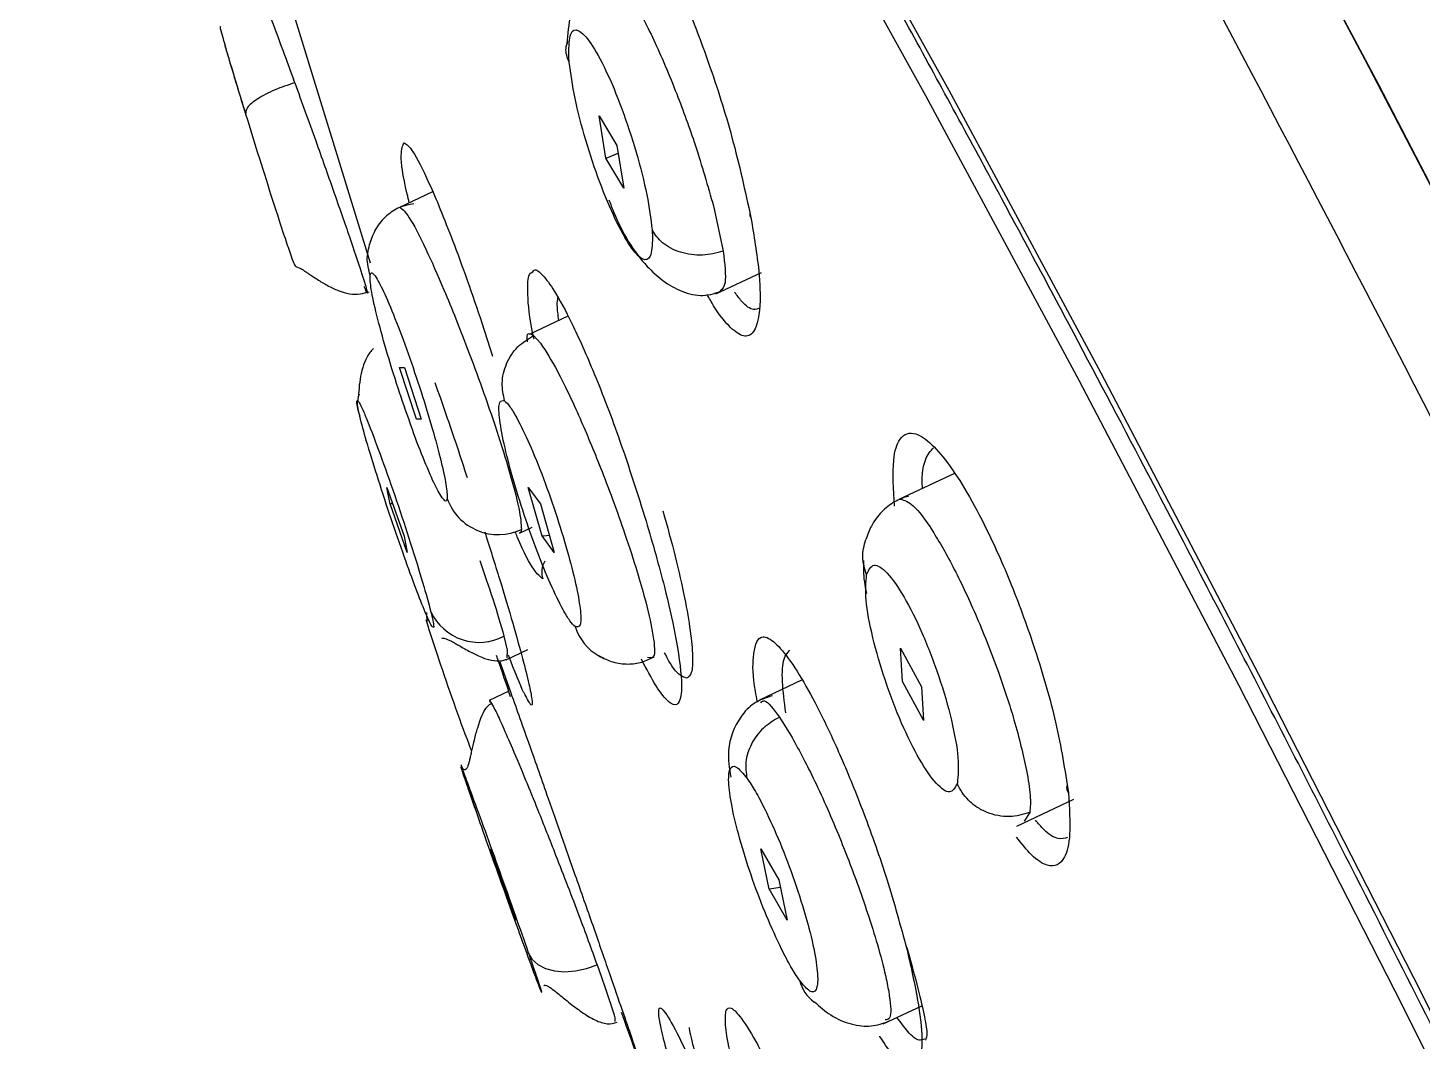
# Model space of a CAD drawing. Header units: millimetres. Extents: x 6110 to 6704, y -2661 to -1821.
# Drawn here: x 6564.984 to 6568.21, y -2174.574 to -2172.23 of the extents above; entities that cross this region are included whole.
import ezdxf

# ---------------------------------------------------------------- set-up
doc = ezdxf.new("R2010")
doc.units = ezdxf.units.MM
doc.header["$LTSCALE"] = 0.1
doc.layers.get('0').update_dxf_attribs({"lineweight": 15})

msp = doc.modelspace()

# ---------------------------------------------------------------- linework, layer by layer
at = {"linetype": 'Continuous', "lineweight": 25}
for p, q in [((6565.5195, -2171.9419), (6565.7762, -2172.7735)), ((6565.6013, -2172.3568), (6565.5981, -2172.348)), ((6566.3216, -2172.5315), (6566.3057, -2172.4331)), ((6566.3057, -2172.4331), (6566.3467, -2172.5021)), ((6566.3217, -2172.5313), (6566.3495, -2172.5195)), ((6566.3467, -2172.5021), (6566.3626, -2172.6004)), ((6566.3626, -2172.6002), (6566.3216, -2172.5313)), ((6565.9204, -2172.6094), (6565.8435, -2172.6454)), ((6566.5704, -2172.6417), (6566.5929, -2172.7466)), ((6566.5758, -2172.8454), (6566.6812, -2172.7961)), ((6566.2337, -2172.8971), (6566.1438, -2172.9392)), ((6566.0344, -2172.9123), (6566.0588, -2172.9891)), ((6566.1542, -2172.9418), (6566.1704, -2172.9595)), ((6565.8828, -2173.1351), (6565.8439, -2173.0157)), ((6565.8439, -2173.0159), (6565.8552, -2173.0159)), ((6565.8552, -2173.0158), (6565.894, -2173.1351)), ((6565.894, -2173.1351), (6565.8828, -2173.1351)), ((6565.883, -2173.1351), (6565.8938, -2173.1345)), ((6567.1285, -2173.2607), (6566.9992, -2173.3213)), ((6565.8147, -2173.2932), (6565.8543, -2173.4057)), ((6565.8219, -2173.3316), (6565.8147, -2173.2933)), ((6566.1419, -2173.2929), (6566.1702, -2173.3312)), ((6566.1738, -2173.4056), (6566.1419, -2173.293)), ((6565.8615, -2173.4439), (6565.8219, -2173.3313)), ((6565.8222, -2173.3315), (6565.8263, -2173.3296)), ((6566.1702, -2173.3311), (6566.202, -2173.4436)), ((6566.1216, -2173.3986), (6566.1511, -2173.3848)), ((6566.126, -2173.3905), (6566.1244, -2173.3964)), ((6565.8543, -2173.4057), (6565.8615, -2173.444)), ((6566.1244, -2173.3964), (6566.1215, -2173.3983)), ((6566.202, -2173.4436), (6566.1737, -2173.4054)), ((6566.1742, -2173.4054), (6566.1771, -2173.4048)), ((6566.1771, -2173.4048), (6566.1907, -2173.4038)), ((6565.9062, -2173.5824), (6565.9071, -2173.6062)), ((6566.0854, -2173.6373), (6566.093, -2173.6698)), ((6566.0908, -2173.6919), (6566.1409, -2173.6685)), ((6566.093, -2173.6698), (6566.0922, -2173.6876)), ((6567.0077, -2173.7423), (6567.0035, -2173.6647)), ((6567.0035, -2173.6647), (6567.0522, -2173.7546)), ((6566.0756, -2173.6967), (6566.1014, -2173.7684)), ((6566.7758, -2173.7387), (6566.6768, -2173.7851)), ((6567.0563, -2173.832), (6567.0077, -2173.7422)), ((6566.0969, -2173.7644), (6566.0513, -2173.7858)), ((6567.0522, -2173.7546), (6567.0563, -2173.8321)), ((6566.723, -2173.8246), (6566.749, -2173.8658)), ((6567.2726, -2174.0766), (6567.4047, -2174.0147)), ((6567.3026, -2174.0452), (6567.2895, -2174.0653)), ((6566.0537, -2174.1298), (6566.0876, -2174.2228)), ((6566.0785, -2174.202), (6566.0537, -2174.1299)), ((6566.6993, -2174.2224), (6566.68, -2174.1296)), ((6566.68, -2174.1296), (6566.7218, -2174.2013)), ((6566.1123, -2174.2945), (6566.0784, -2174.2015)), ((6566.7218, -2174.2012), (6566.7411, -2174.2941)), ((6566.0876, -2174.2228), (6566.1124, -2174.2948)), ((6566.7411, -2174.2941), (6566.699, -2174.222)), ((6566.6991, -2174.2216), (6566.7253, -2174.2179)), ((6567.0196, -2174.3698), (6567.0202, -2174.3707)), ((6566.301, -2174.3975), (6566.3112, -2174.4263)), ((6566.3112, -2174.4263), (6566.3198, -2174.4508)), ((6566.963, -2174.5344), (6567.0528, -2174.4924))]:
    msp.add_line(p, q, dxfattribs=at)
at = {"linetype": 'Continuous', "lineweight": 25, "flags": 128}
for points in [[(6565.1761, -2167.858), (6565.2078, -2167.8515), (6565.3143, -2167.8918), (6565.4578, -2168.0132), (6565.6369, -2168.2146), (6565.8501, -2168.4942), (6566.0955, -2168.8497), (6566.3711, -2169.278), (6566.6743, -2169.7753), (6567.0028, -2170.3374), (6567.3534, -2170.9594), (6567.7233, -2171.6359), (6568.1093, -2172.361), (6568.5079, -2173.1285), (6568.9158, -2173.9317), (6569.3293, -2174.7637), (6569.745, -2175.6172), (6570.1592, -2176.485)], [(6570.1122, -2176.3856), (6569.7007, -2175.5255), (6569.2881, -2174.68), (6568.878, -2173.8566), (6568.4738, -2173.0621), (6568.079, -2172.3034), (6567.6969, -2171.5869), (6567.3309, -2170.9188), (6566.984, -2170.3048), (6566.6592, -2169.75), (6566.3593, -2169.2593), (6566.0869, -2168.8367), (6565.8441, -2168.486), (6565.6332, -2168.2101), (6565.456, -2168.0114), (6565.3138, -2167.8915), (6565.2081, -2167.8515)], [(6569.3594, -2176.8154), (6568.9754, -2176.013), (6568.5904, -2175.2257), (6568.2083, -2174.461), (6567.8328, -2173.7263), (6567.4674, -2173.0287), (6567.1156, -2172.3749), (6566.7809, -2171.7712), (6566.4665, -2171.2234), (6566.1754, -2170.7368), (6565.9104, -2170.3161), (6565.6741, -2169.9653), (6565.4687, -2169.6878), (6565.2962, -2169.4862), (6565.1583, -2169.3626), (6565.0563, -2169.3181)], [(6569.3304, -2176.8755), (6568.942, -2176.0636), (6568.5527, -2175.2668), (6568.1662, -2174.4932), (6567.7864, -2173.7505), (6567.4171, -2173.046), (6567.062, -2172.3867), (6566.7246, -2171.7792), (6566.4082, -2171.2296), (6566.116, -2170.7432), (6565.8509, -2170.3249), (6565.6156, -2169.979), (6565.4123, -2169.7087), (6565.2431, -2169.5168), (6565.1097, -2169.4053), (6565.0133, -2169.3752), (6564.9943, -2169.3808)], [(6566.3178, -2173.6893), (6566.3174, -2173.6891), (6566.3052, -2173.683)], [(6566.1419, -2174.3697), (6566.1504, -2174.3845), (6566.1638, -2174.3968), (6566.1814, -2174.4061), (6566.2024, -2174.4118), (6566.2259, -2174.4138), (6566.2509, -2174.412), (6566.2763, -2174.4065), (6566.301, -2174.3975)]]:
    msp.add_lwpolyline(points, dxfattribs=at)
at = {"linetype": 'Continuous', "lineweight": 25}
for centre, radius, start, end in [((6566.6678, -2172.6602), 0.0136, 171.0854, 216.7114), ((6566.0727, -2173.2761), 0.1262, 199.9126, 294.9804), ((6566.2233, -2173.4891), 0.0502, 149.435, 198.3297), ((6566.0278, -2173.5283), 0.1233, 205.4138, 297.8415), ((6566.3649, -2173.5786), 0.1203, 197.6331, 240.2533), ((6567.4133, -2173.9862), 0.0256, 172.5, 212.6524), ((6566.8586, -2174.4098), 0.0924, 194.8064, 233.5023)]:
    msp.add_arc(centre, radius, start, end, dxfattribs=at)
for points, knots in [([(6564.9837, -2167.9566), (6565.0323, -2167.9721), (6565.1305, -2168.0035), (6565.3919, -2168.2792), (6565.7643, -2168.7807), (6566.2672, -2169.5637), (6566.8606, -2170.5756), (6567.5205, -2171.7696), (6568.2376, -2173.1344), (6568.9801, -2174.606), (6569.74, -2176.1695), (6570.4814, -2177.7528), (6571.1986, -2179.3387), (6571.8555, -2180.8551), (6572.4479, -2182.2852), (6572.9467, -2183.5637), (6573.3492, -2184.6754), (6573.636, -2185.5726), (6573.7966, -2186.2366), (6573.8415, -2186.6526), (6573.768, -2186.7072), (6573.735, -2186.7317)], [0, 0, 0, 0, 0.04229, 0.08533, 0.138911, 0.194045, 0.247626, 0.302761, 0.356342, 0.411476, 0.465057, 0.520191, 0.573772, 0.628906, 0.682487, 0.737622, 0.791202, 0.846337, 0.899918, 0.955052, 1, 1, 1, 1]), ([(6569.705, -2177.586), (6569.6663, -2177.5029), (6569.5897, -2177.3382), (6569.4752, -2177.0938), (6569.3517, -2176.8321), (6569.2275, -2176.5706), (6569.1109, -2176.3269), (6569.0398, -2176.1789), (6568.9907, -2176.0772), (6568.9262, -2175.9435), (6568.8429, -2175.772), (6568.7527, -2175.5871), (6568.6811, -2175.441), (6568.6009, -2175.2779), (6568.512, -2175.0981), (6568.4146, -2174.9022), (6568.3196, -2174.712), (6568.1995, -2174.4732), (6568.0303, -2174.139), (6567.8057, -2173.7011), (6567.5806, -2173.2694), (6567.3754, -2172.8814), (6567.1833, -2172.5233), (6566.997, -2172.1814), (6566.8192, -2171.8606), (6566.6525, -2171.5646), (6566.4835, -2171.27), (6566.3187, -2170.989), (6566.1636, -2170.7307), (6566.0213, -2170.4996), (6565.8632, -2170.2499), (6565.7083, -2170.0154), (6565.5725, -2169.8208), (6565.454, -2169.6592), (6565.3451, -2169.5211), (6565.2408, -2169.4011), (6565.1847, -2169.3472), (6565.1584, -2169.3219)], [0, 0, 0, 0, 0.021095, 0.041774, 0.062036, 0.087668, 0.108472, 0.124451, 0.125701, 0.134698, 0.158945, 0.170139, 0.182887, 0.197192, 0.213052, 0.230468, 0.249438, 0.264203, 0.295282, 0.341276, 0.387506, 0.421052, 0.458271, 0.499166, 0.532192, 0.567289, 0.604458, 0.642664, 0.679349, 0.714691, 0.748691, 0.803167, 0.844771, 0.873498, 0.920536, 0.962703, 1, 1, 1, 1]), ([(6566.3121, -2172.0655), (6566.311, -2172.0369), (6566.3085, -2171.9738), (6566.3241, -2171.9302), (6566.3505, -2171.9241), (6566.3819, -2171.948), (6566.4181, -2171.9961), (6566.4597, -2172.0692), (6566.5081, -2172.1735), (6566.5626, -2172.3157), (6566.6187, -2172.4928), (6566.6437, -2172.6076), (6566.6569, -2172.6683)], [0, 0, 0, 0, 0.096698, 0.213923, 0.298564, 0.383151, 0.462379, 0.541555, 0.633739, 0.740903, 0.862978, 1, 1, 1, 1]), ([(6566.3084, -2172.0916), (6566.3035, -2172.0939), (6566.285, -2172.1028), (6566.26, -2172.1392), (6566.2369, -2172.1963), (6566.2331, -2172.2436), (6566.2312, -2172.2666)], [0, 0, 0, 0, 0.111378, 0.417242, 0.715941, 1, 1, 1, 1]), ([(6566.3089, -2172.0935), (6566.3101, -2172.0903), (6566.3151, -2172.0764), (6566.3402, -2172.0966), (6566.382, -2172.1563), (6566.4327, -2172.2555), (6566.4837, -2172.3753), (6566.5335, -2172.5122), (6566.5572, -2172.5954), (6566.5704, -2172.6417)], [0, 0, 0, 0, 0.047552, 0.20896, 0.363996, 0.518449, 0.680615, 0.822266, 1, 1, 1, 1]), ([(6565.4304, -2172.227), (6565.4297, -2172.2268), (6565.4273, -2172.226), (6565.4305, -2172.2367), (6565.436, -2172.2564), (6565.4384, -2172.2653)], [0, 0, 0, 0, 0.198786, 0.641497, 1, 1, 1, 1]), ([(6565.5453, -2172.2053), (6565.5534, -2172.2268), (6565.5695, -2172.2696), (6565.5885, -2172.3218), (6565.5981, -2172.348)], [0, 0, 0, 0, 0.500049, 1, 1, 1, 1]), ([(6566.2353, -2172.2898), (6566.2359, -2172.2721), (6566.237, -2172.2368), (6566.2563, -2172.2301), (6566.2854, -2172.2601), (6566.3215, -2172.3251), (6566.3592, -2172.4154), (6566.3928, -2172.5178), (6566.4188, -2172.62), (6566.4252, -2172.6714), (6566.4284, -2172.6972)], [0, 0, 0, 0, 0.126121, 0.2508428, 0.3743722, 0.4975745, 0.6214694, 0.7467359, 0.8732647, 1, 1, 1, 1]), ([(6565.4384, -2172.2653), (6565.4395, -2172.2691), (6565.4441, -2172.286), (6565.4608, -2172.342), (6565.4795, -2172.4028), (6565.489, -2172.434)], [0, 0, 0, 0, 0.1257183, 0.5515201, 1, 1, 1, 1]), ([(6565.4384, -2172.2653), (6565.4384, -2172.2655), (6565.441, -2172.2752), (6565.4569, -2172.329), (6565.4761, -2172.3918), (6565.4857, -2172.4232)], [0, 0, 0, 0, 0.009421, 0.505025, 1, 1, 1, 1]), ([(6566.2366, -2172.3092), (6566.2323, -2172.2984), (6566.2258, -2172.2823), (6566.2317, -2172.2657), (6566.2337, -2172.2602)], [0, 0, 0, 0, 0.666818, 1, 1, 1, 1]), ([(6566.2366, -2172.3092), (6566.2363, -2172.3058), (6566.2357, -2172.2991), (6566.2354, -2172.2929), (6566.2353, -2172.2898)], [0, 0, 0, 0, 0.500083, 1, 1, 1, 1]), ([(6566.4293, -2172.7156), (6566.4285, -2172.7321), (6566.4267, -2172.7648), (6566.4075, -2172.7699), (6566.3789, -2172.74), (6566.3435, -2172.6763), (6566.3067, -2172.5886), (6566.2736, -2172.4891), (6566.2473, -2172.3881), (6566.2402, -2172.3357), (6566.2366, -2172.3092)], [0, 0, 0, 0, 0.125211, 0.248744, 0.372538, 0.496596, 0.620186, 0.74404, 0.870529, 1, 1, 1, 1]), ([(6565.6013, -2172.3568), (6565.5856, -2172.362), (6565.5615, -2172.3699), (6565.5335, -2172.3833), (6565.5148, -2172.394), (6565.5006, -2172.4045), (6565.488, -2172.4172), (6565.4878, -2172.4246), (6565.4876, -2172.4294)], [0, 0, 0, 0, 0.243288, 0.373708, 0.506233, 0.637851, 0.765667, 1, 1, 1, 1]), ([(6565.6013, -2172.3568), (6565.6175, -2172.4014), (6565.6478, -2172.4848), (6565.6923, -2172.6108), (6565.7293, -2172.7171), (6565.7566, -2172.7985), (6565.7695, -2172.84), (6565.7709, -2172.849), (6565.764, -2172.8323), (6565.7622, -2172.828)], [0, 0, 0, 0, 0.171743, 0.320664, 0.481909, 0.638853, 0.795746, 0.947118, 1, 1, 1, 1]), ([(6565.4857, -2172.4232), (6565.486, -2172.4243), (6565.4866, -2172.4263), (6565.4873, -2172.4284), (6565.4876, -2172.4294)], [0, 0, 0, 0, 0.500819, 1, 1, 1, 1]), ([(6565.4876, -2172.4294), (6565.4982, -2172.4637), (6565.5193, -2172.5318), (6565.5503, -2172.6294), (6565.5707, -2172.6927), (6565.5765, -2172.7097), (6565.577, -2172.7111)], [0, 0, 0, 0, 0.327373, 0.649894, 0.972754, 1, 1, 1, 1]), ([(6565.8665, -2172.6347), (6565.8648, -2172.6277), (6565.8516, -2172.5742), (6565.8445, -2172.5157), (6565.8512, -2172.5021), (6565.8545, -2172.4954)], [0, 0, 0, 0, 0.069628, 0.536944, 1, 1, 1, 1]), ([(6565.8545, -2172.4954), (6565.8604, -2172.4995), (6565.8731, -2172.5083), (6565.9119, -2172.5849), (6565.9574, -2172.6959), (6566.0002, -2172.812), (6566.0231, -2172.879), (6566.0344, -2172.9123)], [0, 0, 0, 0, 0.206176, 0.441336, 0.705399, 0.853648, 1, 1, 1, 1]), ([(6565.8769, -2172.6365), (6565.8658, -2172.6387), (6565.8433, -2172.6433), (6565.8128, -2172.6635), (6565.7874, -2172.6927), (6565.7783, -2172.7184), (6565.7739, -2172.7311)], [0, 0, 0, 0, 0.2421335, 0.4940187, 0.7493185, 1, 1, 1, 1]), ([(6565.8449, -2172.6451), (6565.8509, -2172.6498), (6565.8633, -2172.6594), (6565.9014, -2172.7323), (6565.9404, -2172.8204), (6565.9752, -2172.905), (6566.0068, -2172.9863), (6566.0378, -2173.0709), (6566.0687, -2173.1608), (6566.099, -2173.2577), (6566.1235, -2173.349), (6566.1252, -2173.377), (6566.126, -2173.3905)], [0, 0, 0, 0, 0.121463, 0.248883, 0.358767, 0.425383, 0.49966, 0.583858, 0.653837, 0.750775, 0.880329, 1, 1, 1, 1]), ([(6566.3283, -2172.6276), (6566.332, -2172.6373), (6566.3547, -2172.6966), (6566.3946, -2172.7629), (6566.4548, -2172.8176), (6566.499, -2172.8424), (6566.5485, -2172.8533), (6566.5778, -2172.8427), (6566.593, -2172.8372)], [0, 0, 0, 0, 0.0671155, 0.4085616, 0.531647, 0.6726402, 0.8299909, 1, 1, 1, 1]), ([(6566.6569, -2172.6683), (6566.6641, -2172.7113), (6566.6774, -2172.791), (6566.68, -2172.8882), (6566.6661, -2172.9402), (6566.6379, -2172.9462), (6566.607, -2172.9225), (6566.5788, -2172.8878), (6566.5607, -2172.8555), (6566.5556, -2172.8464)], [0, 0, 0, 0, 0.1759344, 0.3260569, 0.547777, 0.686641, 0.8205432, 0.949466, 1, 1, 1, 1]), ([(6565.577, -2172.7111), (6565.5818, -2172.7255), (6565.5953, -2172.7662), (6565.6028, -2172.7837), (6565.6052, -2172.7816), (6565.6149, -2172.7864), (6565.62, -2172.7894), (6565.6264, -2172.7936), (6565.6343, -2172.799), (6565.6434, -2172.8052), (6565.6579, -2172.8147), (6565.6785, -2172.827), (6565.7039, -2172.8388), (6565.7398, -2172.8497), (6565.7598, -2172.844), (6565.7736, -2172.8401)], [0, 0, 0, 0, 0.134234, 0.378666, 0.523926, 0.547902, 0.568381, 0.586718, 0.604555, 0.62356, 0.644875, 0.696547, 0.76085, 0.835538, 1, 1, 1, 1]), ([(6566.4284, -2172.6972), (6566.4286, -2172.7004), (6566.4291, -2172.7069), (6566.4293, -2172.7127), (6566.4293, -2172.7156)], [0, 0, 0, 0, 0.501005, 1, 1, 1, 1]), ([(6566.5929, -2172.7466), (6566.5771, -2172.7507), (6566.5529, -2172.7569), (6566.519, -2172.7549), (6566.494, -2172.7495), (6566.4714, -2172.7401), (6566.4464, -2172.7241), (6566.4355, -2172.7078), (6566.4284, -2172.6972)], [0, 0, 0, 0, 0.244157, 0.37471, 0.507119, 0.638485, 0.76603, 1, 1, 1, 1]), ([(6565.7756, -2172.802), (6565.7723, -2172.7884), (6565.7656, -2172.7615), (6565.7735, -2172.735), (6565.7774, -2172.722)], [0, 0, 0, 0, 0.50616, 1, 1, 1, 1]), ([(6566.5929, -2172.7466), (6566.5962, -2172.7753), (6566.6019, -2172.8245), (6566.5907, -2172.834), (6566.5861, -2172.8379)], [0, 0, 0, 0, 0.582103, 1, 1, 1, 1]), ([(6565.7756, -2172.802), (6565.7765, -2172.7991), (6565.7783, -2172.7933), (6565.7843, -2172.8003), (6565.7872, -2172.8038)], [0, 0, 0, 0, 0.499932, 1, 1, 1, 1]), ([(6565.8685, -2173.1446), (6565.8591, -2173.1177), (6565.8395, -2173.0615), (6565.812, -2172.9726), (6565.7901, -2172.8923), (6565.7763, -2172.8294), (6565.7758, -2172.8111), (6565.7756, -2172.802)], [0, 0, 0, 0, 0.185679, 0.388547, 0.593431, 0.79719, 1, 1, 1, 1]), ([(6565.7872, -2172.8038), (6565.7932, -2172.8139), (6565.8053, -2172.8341), (6565.8328, -2172.8992), (6565.8634, -2172.9809), (6565.8938, -2173.071), (6565.9203, -2173.1578), (6565.9405, -2173.2328), (6565.9535, -2173.2924), (6565.9539, -2173.3101), (6565.9541, -2173.3191)], [0, 0, 0, 0, 0.127077, 0.254782, 0.383163, 0.509836, 0.632003, 0.752278, 0.8743, 1, 1, 1, 1]), ([(6566.1551, -2172.9497), (6566.1545, -2172.9467), (6566.1444, -2172.9011), (6566.1398, -2172.8491), (6566.1404, -2172.801), (6566.1487, -2172.796), (6566.1523, -2172.7939)], [0, 0, 0, 0, 0.029444, 0.449471, 0.767565, 1, 1, 1, 1]), ([(6566.1523, -2172.7939), (6566.1533, -2172.7924), (6566.1579, -2172.7857), (6566.1747, -2172.7997), (6566.2033, -2172.838), (6566.2436, -2172.9126), (6566.2958, -2173.0301), (6566.3572, -2173.1899), (6566.3948, -2173.3086), (6566.4145, -2173.3709)], [0, 0, 0, 0, 0.036307, 0.160723, 0.28508, 0.43555, 0.604875, 0.793, 1, 1, 1, 1]), ([(6566.6781, -2172.8778), (6566.6733, -2172.8798), (6566.6619, -2172.8847), (6566.6412, -2172.8708), (6566.6245, -2172.8484), (6566.6191, -2172.841)], [0, 0, 0, 0, 0.3210678, 0.7769482, 1, 1, 1, 1]), ([(6566.2124, -2172.9071), (6566.2108, -2172.8943), (6566.2078, -2172.8708), (6566.2096, -2172.8592), (6566.2104, -2172.854)], [0, 0, 0, 0, 0.548131, 1, 1, 1, 1]), ([(6566.0869, -2173.0928), (6566.0841, -2173.0791), (6566.0784, -2173.0505), (6566.0894, -2173.0057), (6566.1148, -2172.9657), (6566.1413, -2172.9496), (6566.1542, -2172.9418)], [0, 0, 0, 0, 0.233266, 0.48832, 0.749782, 1, 1, 1, 1]), ([(6566.14, -2172.9563), (6566.1397, -2172.9532), (6566.1376, -2172.9315), (6566.1465, -2172.9371), (6566.1542, -2172.9418)], [0, 0, 0, 0, 0.141584, 1, 1, 1, 1]), ([(6565.7835, -2172.9715), (6565.7807, -2172.9745), (6565.7677, -2172.9883), (6565.7528, -2173.0272), (6565.7497, -2173.0656), (6565.7482, -2173.0843)], [0, 0, 0, 0, 0.126983, 0.574725, 1, 1, 1, 1]), ([(6566.1704, -2172.9595), (6566.1828, -2172.9788), (6566.2081, -2173.0181), (6566.2588, -2173.1248), (6566.3029, -2173.2312), (6566.3382, -2173.3232), (6566.3675, -2173.4056), (6566.3929, -2173.4841), (6566.4153, -2173.5621), (6566.4321, -2173.6361), (6566.437, -2173.6908), (6566.4242, -2173.6881), (6566.418, -2173.6868)], [0, 0, 0, 0, 0.121469, 0.248877, 0.358768, 0.425384, 0.499655, 0.584087, 0.651967, 0.752696, 0.879928, 1, 1, 1, 1]), ([(6565.9257, -2173.0504), (6565.9427, -2173.099), (6565.9673, -2173.1694), (6565.9926, -2173.2465), (6566.0004, -2173.2703)], [0, 0, 0, 0, 0.691104, 1, 1, 1, 1]), ([(6565.7502, -2173.0769), (6565.7486, -2173.0821), (6565.7431, -2173.0993), (6565.7481, -2173.1163), (6565.7516, -2173.1282)], [0, 0, 0, 0, 0.297846, 1, 1, 1, 1]), ([(6565.7516, -2173.1282), (6565.7497, -2173.1202), (6565.7458, -2173.1041), (6565.7445, -2173.0923), (6565.7464, -2173.0902), (6565.7519, -2173.0989), (6565.7607, -2173.1177), (6565.7763, -2173.1554), (6565.8018, -2173.2231), (6565.8367, -2173.3225), (6565.8702, -2173.4241), (6565.8996, -2173.5186), (6565.9108, -2173.5601), (6565.9164, -2173.5812)], [0, 0, 0, 0, 0.06345, 0.126892, 0.190416, 0.254085, 0.317951, 0.382014, 0.509876, 0.633982, 0.754189, 0.875089, 1, 1, 1, 1]), ([(6566.2222, -2173.576), (6566.2127, -2173.5575), (6566.1941, -2173.521), (6566.1622, -2173.442), (6566.1317, -2173.3563), (6566.1046, -2173.2687), (6566.0842, -2173.1887), (6566.0734, -2173.1273), (6566.0733, -2173.0904), (6566.0824, -2173.092), (6566.0869, -2173.0928)], [0, 0, 0, 0, 0.12538, 0.247108, 0.367403, 0.489918, 0.61701, 0.74533, 0.87298, 1, 1, 1, 1]), ([(6566.0869, -2173.0928), (6566.0907, -2173.0963), (6566.0985, -2173.1034), (6566.1095, -2173.1224), (6566.1151, -2173.1319)], [0, 0, 0, 0, 0.4999621, 1, 1, 1, 1]), ([(6565.9229, -2173.6168), (6565.9213, -2173.6166), (6565.9183, -2173.6164), (6565.9019, -2173.5795), (6565.8791, -2173.5212), (6565.8511, -2173.4437), (6565.8204, -2173.3543), (6565.791, -2173.2641), (6565.766, -2173.1824), (6565.7564, -2173.1463), (6565.7516, -2173.1282)], [0, 0, 0, 0, 0.125399, 0.247129, 0.367406, 0.48993, 0.617008, 0.745334, 0.872974, 1, 1, 1, 1]), ([(6566.1151, -2173.1319), (6566.1246, -2173.1507), (6566.1438, -2173.1884), (6566.1772, -2173.2715), (6566.2091, -2173.3622), (6566.2358, -2173.4508), (6566.2546, -2173.5268), (6566.2639, -2173.5831), (6566.2637, -2173.6175), (6566.2548, -2173.6159), (6566.2503, -2173.6151)], [0, 0, 0, 0, 0.127075, 0.254788, 0.383155, 0.509832, 0.632011, 0.752268, 0.874295, 1, 1, 1, 1]), ([(6565.9425, -2173.3172), (6565.9366, -2173.3074), (6565.9249, -2173.288), (6565.8988, -2173.226), (6565.879, -2173.1755), (6565.869, -2173.146), (6565.8685, -2173.1446)], [0, 0, 0, 0, 0.3356, 0.661396, 0.983342, 1, 1, 1, 1]), ([(6566.9896, -2173.3365), (6566.9872, -2173.2977), (6566.983, -2173.2282), (6567.0014, -2173.1727), (6567.0326, -2173.1613), (6567.0744, -2173.1895), (6567.1171, -2173.2403), (6567.1625, -2173.3116), (6567.211, -2173.4045), (6567.2639, -2173.5246), (6567.3185, -2173.6748), (6567.3685, -2173.8483), (6567.3837, -2173.9475), (6567.3917, -2174)], [0, 0, 0, 0, 0.108633, 0.194829, 0.299319, 0.37593, 0.45014, 0.52076, 0.591339, 0.673518, 0.769041, 0.877861, 1, 1, 1, 1]), ([(6567.054, -2173.2956), (6567.0536, -2173.2826), (6567.0528, -2173.2597), (6567.0572, -2173.2418), (6567.064, -2173.2176), (6567.0728, -2173.2086), (6567.08, -2173.2012)], [0, 0, 0, 0, 0.241571, 0.426608, 0.526338, 1, 1, 1, 1]), ([(6565.9541, -2173.3191), (6565.9532, -2173.322), (6565.9514, -2173.3277), (6565.9455, -2173.3207), (6565.9425, -2173.3172)], [0, 0, 0, 0, 0.499918, 1, 1, 1, 1]), ([(6567.0215, -2173.3131), (6567.0105, -2173.3169), (6566.9882, -2173.3248), (6566.9589, -2173.3489), (6566.9356, -2173.3786), (6566.9269, -2173.4029), (6566.9231, -2173.4137)], [0, 0, 0, 0, 0.26002, 0.525033, 0.790144, 1, 1, 1, 1]), ([(6567.0032, -2173.3201), (6567.0122, -2173.3228), (6567.0309, -2173.3285), (6567.0754, -2173.3872), (6567.1272, -2173.4782), (6567.1815, -2173.5944), (6567.2297, -2173.7169), (6567.2714, -2173.8434), (6567.2867, -2173.9109), (6567.2952, -2173.9484)], [0, 0, 0, 0, 0.1353126, 0.2817488, 0.4240206, 0.564709, 0.7132147, 0.8405279, 1, 1, 1, 1]), ([(6566.4534, -2173.3474), (6566.4634, -2173.3832), (6566.4833, -2173.4549), (6566.5043, -2173.5492), (6566.5178, -2173.628), (6566.5234, -2173.6871), (6566.5209, -2173.7261), (6566.5124, -2173.7319), (6566.5082, -2173.7348)], [0, 0, 0, 0, 0.172182, 0.344396, 0.505552, 0.671351, 0.838098, 1, 1, 1, 1]), ([(6566.041, -2173.3962), (6566.0528, -2173.4333), (6566.0772, -2173.5101), (6566.1063, -2173.6088), (6566.1294, -2173.6911), (6566.1441, -2173.7501), (6566.1517, -2173.7893), (6566.1509, -2173.8049), (6566.1398, -2173.7833), (6566.1347, -2173.7732)], [0, 0, 0, 0, 0.1369703, 0.2835411, 0.4237445, 0.5575815, 0.685018, 0.8527884, 1, 1, 1, 1]), ([(6566.1756, -2173.5048), (6566.1693, -2173.4997), (6566.1559, -2173.4888), (6566.1314, -2173.4444), (6566.1131, -2173.3994), (6566.1115, -2173.3955)], [0, 0, 0, 0, 0.450868, 0.951777, 1, 1, 1, 1]), ([(6566.4145, -2173.3709), (6566.4296, -2173.423), (6566.4569, -2173.5182), (6566.4858, -2173.6481), (6566.4983, -2173.7379), (6566.4952, -2173.7865), (6566.4833, -2173.8006), (6566.4636, -2173.7885), (6566.4377, -2173.7554), (6566.4153, -2173.7128), (6566.4035, -2173.6904)], [0, 0, 0, 0, 0.154781, 0.282362, 0.454976, 0.571413, 0.682566, 0.788427, 0.888991, 1, 1, 1, 1]), ([(6566.9248, -2173.4947), (6566.9205, -2173.4814), (6566.9116, -2173.4543), (6566.9191, -2173.4273), (6566.9228, -2173.4136)], [0, 0, 0, 0, 0.492642, 1, 1, 1, 1]), ([(6566.0293, -2173.462), (6566.0401, -2173.4932), (6566.0651, -2173.5653), (6566.078, -2173.6112), (6566.0854, -2173.6373)], [0, 0, 0, 0, 0.432917, 1, 1, 1, 1]), ([(6566.9175, -2173.4625), (6566.9172, -2173.4776), (6566.9168, -2173.4993), (6566.9225, -2173.5293), (6566.9242, -2173.5385)], [0, 0, 0, 0, 0.696259, 1, 1, 1, 1]), ([(6566.9248, -2173.4947), (6566.9295, -2173.4847), (6566.9388, -2173.4646), (6566.9711, -2173.4857), (6567.011, -2173.5421), (6567.0541, -2173.6283), (6567.0936, -2173.731), (6567.1232, -2173.8341), (6567.1397, -2173.9249), (6567.1365, -2173.9594), (6567.135, -2173.9766)], [0, 0, 0, 0, 0.126077, 0.250712, 0.374163, 0.497365, 0.621397, 0.746861, 0.87352, 1, 1, 1, 1]), ([(6567.1343, -2173.9791), (6567.1294, -2173.988), (6567.1195, -2174.0058), (6567.0873, -2173.9832), (6567.0477, -2173.9265), (6567.0052, -2173.8409), (6566.9665, -2173.7398), (6566.9372, -2173.6383), (6566.9203, -2173.5474), (6566.9233, -2173.5124), (6566.9248, -2173.4947)], [0, 0, 0, 0, 0.125217, 0.2485627, 0.3720371, 0.4956722, 0.6189326, 0.743089, 0.870611, 1, 1, 1, 1]), ([(6565.9164, -2173.5812), (6565.9186, -2173.5901), (6565.9228, -2173.608), (6565.9228, -2173.6139), (6565.9229, -2173.6168)], [0, 0, 0, 0, 0.499976, 1, 1, 1, 1]), ([(6566.2503, -2173.6151), (6566.2464, -2173.6115), (6566.2387, -2173.6045), (6566.2277, -2173.5855), (6566.2222, -2173.576)], [0, 0, 0, 0, 0.499916, 1, 1, 1, 1]), ([(6565.9046, -2173.5989), (6565.9144, -2173.6293), (6565.9339, -2173.6904), (6565.9691, -2173.7921), (6565.996, -2173.8665), (6566.008, -2173.8971), (6566.0104, -2173.9032)], [0, 0, 0, 0, 0.305087, 0.613386, 0.922287, 1, 1, 1, 1]), ([(6565.9053, -2173.6006), (6565.9056, -2173.6016), (6565.9062, -2173.6034), (6565.9068, -2173.6052), (6565.9071, -2173.6062)], [0, 0, 0, 0, 0.501313, 1, 1, 1, 1]), ([(6565.9408, -2173.6415), (6565.9423, -2173.6415), (6565.9446, -2173.6416), (6565.9512, -2173.6433), (6565.9578, -2173.646), (6565.966, -2173.6501), (6565.9758, -2173.6556), (6565.9867, -2173.6619), (6566.0035, -2173.6715), (6566.0255, -2173.6826), (6566.0428, -2173.6902), (6566.0504, -2173.6913), (6566.0507, -2173.6913)], [0, 0, 0, 0, 0.163165, 0.245179, 0.312816, 0.372072, 0.430613, 0.49541, 0.570664, 0.757224, 0.988766, 1, 1, 1, 1]), ([(6566.6724, -2173.7897), (6566.6707, -2173.7812), (6566.6611, -2173.7344), (6566.661, -2173.6755), (6566.6737, -2173.6336), (6566.7035, -2173.6418), (6566.7379, -2173.6781), (6566.7782, -2173.7397), (6566.8225, -2173.8225), (6566.8713, -2173.9284), (6566.9243, -2174.0602), (6566.9791, -2174.2173), (6567.006, -2174.3178), (6567.0202, -2174.3707)], [0, 0, 0, 0, 0.022468, 0.123831, 0.251717, 0.340404, 0.426339, 0.509504, 0.58987, 0.674404, 0.770949, 0.879484, 1, 1, 1, 1]), ([(6566.101, -2173.7773), (6566.0928, -2173.7536), (6566.0787, -2173.7129), (6566.0715, -2173.6914), (6566.0684, -2173.6824)], [0, 0, 0, 0, 0.583513, 1, 1, 1, 1]), ([(6566.1347, -2173.7732), (6566.1335, -2173.7713), (6566.1266, -2173.7599), (6566.1099, -2173.7172), (6566.096, -2173.6815)], [0, 0, 0, 0, 0.164757, 1, 1, 1, 1]), ([(6566.3047, -2173.6827), (6566.3156, -2173.6882), (6566.3376, -2173.699), (6566.3723, -2173.7031), (6566.4053, -2173.699), (6566.4242, -2173.6895), (6566.4334, -2173.6849)], [0, 0, 0, 0, 0.253042, 0.508106, 0.758744, 1, 1, 1, 1]), ([(6566.5082, -2173.7348), (6566.5026, -2173.7327), (6566.4916, -2173.7285), (6566.474, -2173.7088), (6566.4607, -2173.6825), (6566.4573, -2173.6758)], [0, 0, 0, 0, 0.4343721, 0.8560717, 1, 1, 1, 1]), ([(6566.7376, -2173.8146), (6566.7344, -2173.7893), (6566.7277, -2173.7362), (6566.7314, -2173.6865), (6566.7423, -2173.6752), (6566.7474, -2173.6699)], [0, 0, 0, 0, 0.3271199, 0.6861925, 1, 1, 1, 1]), ([(6566.0507, -2173.6913), (6566.059, -2173.693), (6566.0763, -2173.6966), (6566.0886, -2173.6922), (6566.0951, -2173.6899)], [0, 0, 0, 0, 0.476696, 1, 1, 1, 1]), ([(6566.1014, -2173.7684), (6566.1153, -2173.8076), (6566.1407, -2173.879), (6566.1926, -2174.0261), (6566.2435, -2174.171), (6566.2908, -2174.3061), (6566.3268, -2174.4098), (6566.3564, -2174.495), (6566.3816, -2174.5682), (6566.4007, -2174.6241), (6566.4073, -2174.6451), (6566.396, -2174.6153), (6566.3709, -2174.545), (6566.3577, -2174.5082)], [0, 0, 0, 0, 0.101931, 0.18593, 0.299557, 0.3764, 0.44966, 0.519327, 0.58539, 0.672931, 0.771234, 0.880251, 1, 1, 1, 1]), ([(6566.7063, -2173.7753), (6566.6918, -2173.78), (6566.6637, -2173.789), (6566.6252, -2173.8304), (6566.5995, -2173.8931), (6566.6072, -2173.9427), (6566.6104, -2173.9634)], [0, 0, 0, 0, 0.2167402, 0.4184428, 0.7573706, 1, 1, 1, 1]), ([(6566.0566, -2173.7929), (6566.0531, -2173.7951), (6566.0401, -2173.8032), (6566.0276, -2173.8362), (6566.0167, -2173.8748), (6566.0116, -2173.8975), (6566.0082, -2173.9134), (6566.006, -2173.9232), (6566.004, -2173.9315), (6566.002, -2173.9381), (6566, -2173.9427), (6565.9918, -2173.9529), (6565.9845, -2173.9283), (6565.9863, -2173.9371), (6565.9871, -2173.9409)], [0, 0, 0, 0, 0.077451, 0.284643, 0.368038, 0.434379, 0.461162, 0.484103, 0.504088, 0.522779, 0.542198, 0.564416, 0.812527, 1, 1, 1, 1]), ([(6566.0532, -2173.7897), (6566.0528, -2173.7878), (6566.0519, -2173.7838), (6566.055, -2173.7899), (6566.0567, -2173.7933)], [0, 0, 0, 0, 0.458449, 1, 1, 1, 1]), ([(6566.0567, -2173.7933), (6566.0595, -2173.7979), (6566.0647, -2173.8064), (6566.0827, -2173.8458), (6566.1052, -2173.8974), (6566.1333, -2173.9641), (6566.1674, -2174.0477), (6566.2096, -2174.155), (6566.2597, -2174.2845), (6566.2876, -2174.3608), (6566.301, -2174.3975)], [0, 0, 0, 0, 0.111659, 0.203949, 0.306843, 0.42348, 0.520433, 0.654736, 0.834216, 1, 1, 1, 1]), ([(6566.6798, -2173.7916), (6566.6822, -2173.7886), (6566.6893, -2173.7798), (6566.7096, -2173.8067), (6566.723, -2173.8246)], [0, 0, 0, 0, 0.338402, 1, 1, 1, 1]), ([(6566.723, -2173.8246), (6566.71, -2173.8324), (6566.6835, -2173.8484), (6566.6562, -2173.8861), (6566.6425, -2173.9275), (6566.6461, -2173.9533), (6566.6478, -2173.9657)], [0, 0, 0, 0, 0.250141, 0.511554, 0.766633, 1, 1, 1, 1]), ([(6566.749, -2173.8658), (6566.7662, -2173.8972), (6566.8014, -2173.9616), (6566.8578, -2174.0895), (6566.9009, -2174.2017), (6566.9315, -2174.2905), (6566.9543, -2174.3646), (6566.9699, -2174.4261), (6566.9801, -2174.483), (6566.9828, -2174.524), (6566.9723, -2174.5248), (6566.968, -2174.5252)], [0, 0, 0, 0, 0.146402, 0.299978, 0.432441, 0.512736, 0.602254, 0.70492, 0.775072, 0.91034, 1, 1, 1, 1]), ([(6566.0176, -2174.0323), (6566.0133, -2174.0197), (6566.0045, -2173.9946), (6565.9949, -2173.9666), (6565.9889, -2173.9484), (6565.9863, -2173.9401), (6565.9868, -2173.9409), (6565.9868, -2173.941)], [0, 0, 0, 0, 0.241961, 0.4839, 0.726135, 0.968961, 1, 1, 1, 1]), ([(6565.9868, -2173.941), (6565.9869, -2173.9408), (6565.9871, -2173.9406), (6565.9936, -2173.957), (6566.0101, -2174.0012), (6566.0404, -2174.0842), (6566.0754, -2174.1818), (6566.112, -2174.2845), (6566.1318, -2174.341), (6566.1419, -2174.3697)], [0, 0, 0, 0, 0.07553, 0.162377, 0.335663, 0.503899, 0.666807, 0.830675, 1, 1, 1, 1]), ([(6565.9871, -2173.9409), (6565.987, -2173.9412), (6565.9865, -2173.942), (6565.9975, -2173.9743), (6566.0115, -2174.0147), (6566.0188, -2174.0358)], [0, 0, 0, 0, 0.2195804, 0.591906, 1, 1, 1, 1]), ([(6566.728, -2174.3618), (6566.7164, -2174.3369), (6566.6933, -2174.2877), (6566.6603, -2174.2003), (6566.6329, -2174.1151), (6566.6133, -2174.0374), (6566.6039, -2173.9763), (6566.6068, -2173.9408), (6566.6212, -2173.9339), (6566.639, -2173.9551), (6566.6478, -2173.9657)], [0, 0, 0, 0, 0.1253926, 0.2471193, 0.3674052, 0.489936, 0.6170199, 0.745331, 0.8729818, 1, 1, 1, 1]), ([(6566.6478, -2173.9657), (6566.6542, -2173.9752), (6566.667, -2173.9942), (6566.6817, -2174.023), (6566.6891, -2174.0374)], [0, 0, 0, 0, 0.499958, 1, 1, 1, 1]), ([(6567.135, -2173.9766), (6567.1349, -2173.977), (6567.1347, -2173.9779), (6567.1344, -2173.9787), (6567.1343, -2173.9791)], [0, 0, 0, 0, 0.5002, 1, 1, 1, 1]), ([(6567.2952, -2173.9484), (6567.2987, -2173.9687), (6567.3055, -2174.0093), (6567.3036, -2174.0333), (6567.3026, -2174.0452)], [0, 0, 0, 0, 0.49999, 1, 1, 1, 1]), ([(6567.3026, -2174.0452), (6567.287, -2174.0498), (6567.2631, -2174.0568), (6567.2289, -2174.0534), (6567.2032, -2174.046), (6567.1799, -2174.0337), (6567.1538, -2174.013), (6567.142, -2173.9924), (6567.1343, -2173.9791)], [0, 0, 0, 0, 0.243281, 0.373733, 0.506276, 0.637873, 0.765692, 1, 1, 1, 1]), ([(6567.3917, -2174), (6567.394, -2174.0346), (6567.3983, -2174.0986), (6567.383, -2174.1613), (6567.3515, -2174.1762), (6567.31, -2174.1505), (6567.2835, -2174.1171), (6567.2718, -2174.1024)], [0, 0, 0, 0, 0.220923, 0.409448, 0.68788, 0.862273, 1, 1, 1, 1]), ([(6566.1655, -2174.4385), (6566.1687, -2174.4481), (6566.1749, -2174.467), (6566.1711, -2174.4586), (6566.1583, -2174.425), (6566.1367, -2174.3663), (6566.1082, -2174.2876), (6566.0761, -2174.1978), (6566.0437, -2174.1068), (6566.0263, -2174.0571), (6566.0176, -2174.0323)], [0, 0, 0, 0, 0.125396, 0.247113, 0.367409, 0.489924, 0.617009, 0.745341, 0.872978, 1, 1, 1, 1]), ([(6566.6891, -2174.0374), (6566.701, -2174.0627), (6566.7247, -2174.1135), (6566.7591, -2174.205), (6566.7872, -2174.2941), (6566.8058, -2174.3712), (6566.8133, -2174.4278), (6566.8096, -2174.459), (6566.7954, -2174.4646), (6566.7781, -2174.444), (6566.7693, -2174.4335)], [0, 0, 0, 0, 0.127067, 0.25477, 0.383161, 0.50983, 0.631995, 0.75227, 0.87429, 1, 1, 1, 1]), ([(6567.39, -2174.1035), (6567.3832, -2174.1053), (6567.3678, -2174.1093), (6567.3419, -2174.0943), (6567.3222, -2174.0706), (6567.3157, -2174.0629)], [0, 0, 0, 0, 0.351373, 0.787743, 1, 1, 1, 1]), ([(6566.7693, -2174.4335), (6566.763, -2174.424), (6566.7502, -2174.405), (6566.7354, -2174.3762), (6566.728, -2174.3618)], [0, 0, 0, 0, 0.499962, 1, 1, 1, 1]), ([(6567.0179, -2174.3575), (6567.0261, -2174.3872), (6567.0431, -2174.4484), (6567.0585, -2174.5143), (6567.0663, -2174.5602), (6567.0627, -2174.5681), (6567.0609, -2174.572)], [0, 0, 0, 0, 0.241586, 0.497708, 0.750019, 1, 1, 1, 1]), ([(6566.1419, -2174.3697), (6566.1467, -2174.3837), (6566.1565, -2174.4117), (6566.1625, -2174.4295), (6566.1655, -2174.4385)], [0, 0, 0, 0, 0.499969, 1, 1, 1, 1]), ([(6567.0202, -2174.3707), (6567.0301, -2174.4155), (6567.0482, -2174.4972), (6567.0556, -2174.5884), (6567.0459, -2174.6348), (6567.0214, -2174.639), (6566.9915, -2174.6129), (6566.9686, -2174.5853), (6566.9553, -2174.563), (6566.9552, -2174.5626)], [0, 0, 0, 0, 0.197101, 0.358676, 0.574093, 0.722886, 0.864186, 0.997968, 1, 1, 1, 1]), ([(6566.1779, -2174.4465), (6566.1782, -2174.4457), (6566.1787, -2174.4442), (6566.1826, -2174.445), (6566.1868, -2174.447), (6566.1904, -2174.4491), (6566.1945, -2174.4518), (6566.2008, -2174.4565), (6566.2151, -2174.4679), (6566.2382, -2174.4871), (6566.2677, -2174.5094), (6566.2979, -2174.5274), (6566.326, -2174.5368), (6566.34, -2174.5326), (6566.3472, -2174.5305)], [0, 0, 0, 0, 0.033453, 0.067852, 0.083153, 0.098229, 0.11384, 0.130734, 0.170081, 0.276863, 0.4223, 0.599581, 0.796567, 1, 1, 1, 1]), ([(6566.3198, -2174.4508), (6566.3283, -2174.476), (6566.3439, -2174.5225), (6566.3425, -2174.5267), (6566.3418, -2174.5286)], [0, 0, 0, 0, 0.543826, 1, 1, 1, 1]), ([(6566.8043, -2174.4835), (6566.8166, -2174.4944), (6566.8435, -2174.5184), (6566.8898, -2174.5371), (6566.9367, -2174.5425), (6566.9626, -2174.5331), (6566.9755, -2174.5284)], [0, 0, 0, 0, 0.2188366, 0.480849, 0.7436367, 1, 1, 1, 1]), ([(6566.5182, -2174.7752), (6566.508, -2174.7444), (6566.4863, -2174.6793), (6566.4632, -2174.6015), (6566.4479, -2174.5416), (6566.4416, -2174.5024), (6566.4475, -2174.4915), (6566.4709, -2174.5252), (6566.5125, -2174.6083), (6566.5517, -2174.7008), (6566.5719, -2174.7486)], [0, 0, 0, 0, 0.097946, 0.206929, 0.309497, 0.412028, 0.543152, 0.684847, 0.837111, 1, 1, 1, 1]), ([(6566.6182, -2174.6364), (6566.6146, -2174.6226), (6566.6036, -2174.5797), (6566.5971, -2174.5331), (6566.5982, -2174.4998), (6566.6098, -2174.4941), (6566.6319, -2174.5149), (6566.6677, -2174.5709), (6566.7193, -2174.6728), (6566.7828, -2174.8158), (6566.826, -2174.9284), (6566.8483, -2174.9865)], [0, 0, 0, 0, 0.049695, 0.153623, 0.257999, 0.353945, 0.449865, 0.572609, 0.705207, 0.847653, 1, 1, 1, 1]), ([(6567.0597, -2174.5695), (6567.0555, -2174.5712), (6567.0455, -2174.5755), (6567.0232, -2174.5581), (6567.0035, -2174.5311), (6566.995, -2174.5194)], [0, 0, 0, 0, 0.287216, 0.690977, 1, 1, 1, 1]), ([(6566.5143, -2174.5426), (6566.5143, -2174.5428), (6566.5142, -2174.5487), (6566.5232, -2174.5874), (6566.5393, -2174.646), (6566.558, -2174.6995), (6566.5653, -2174.7204)], [0, 0, 0, 0, 0.013578, 0.382881, 0.758519, 1, 1, 1, 1])]:
    msp.add_open_spline(points, degree=3, knots=knots, dxfattribs=at)

doc.saveas('drawing.dxf')
